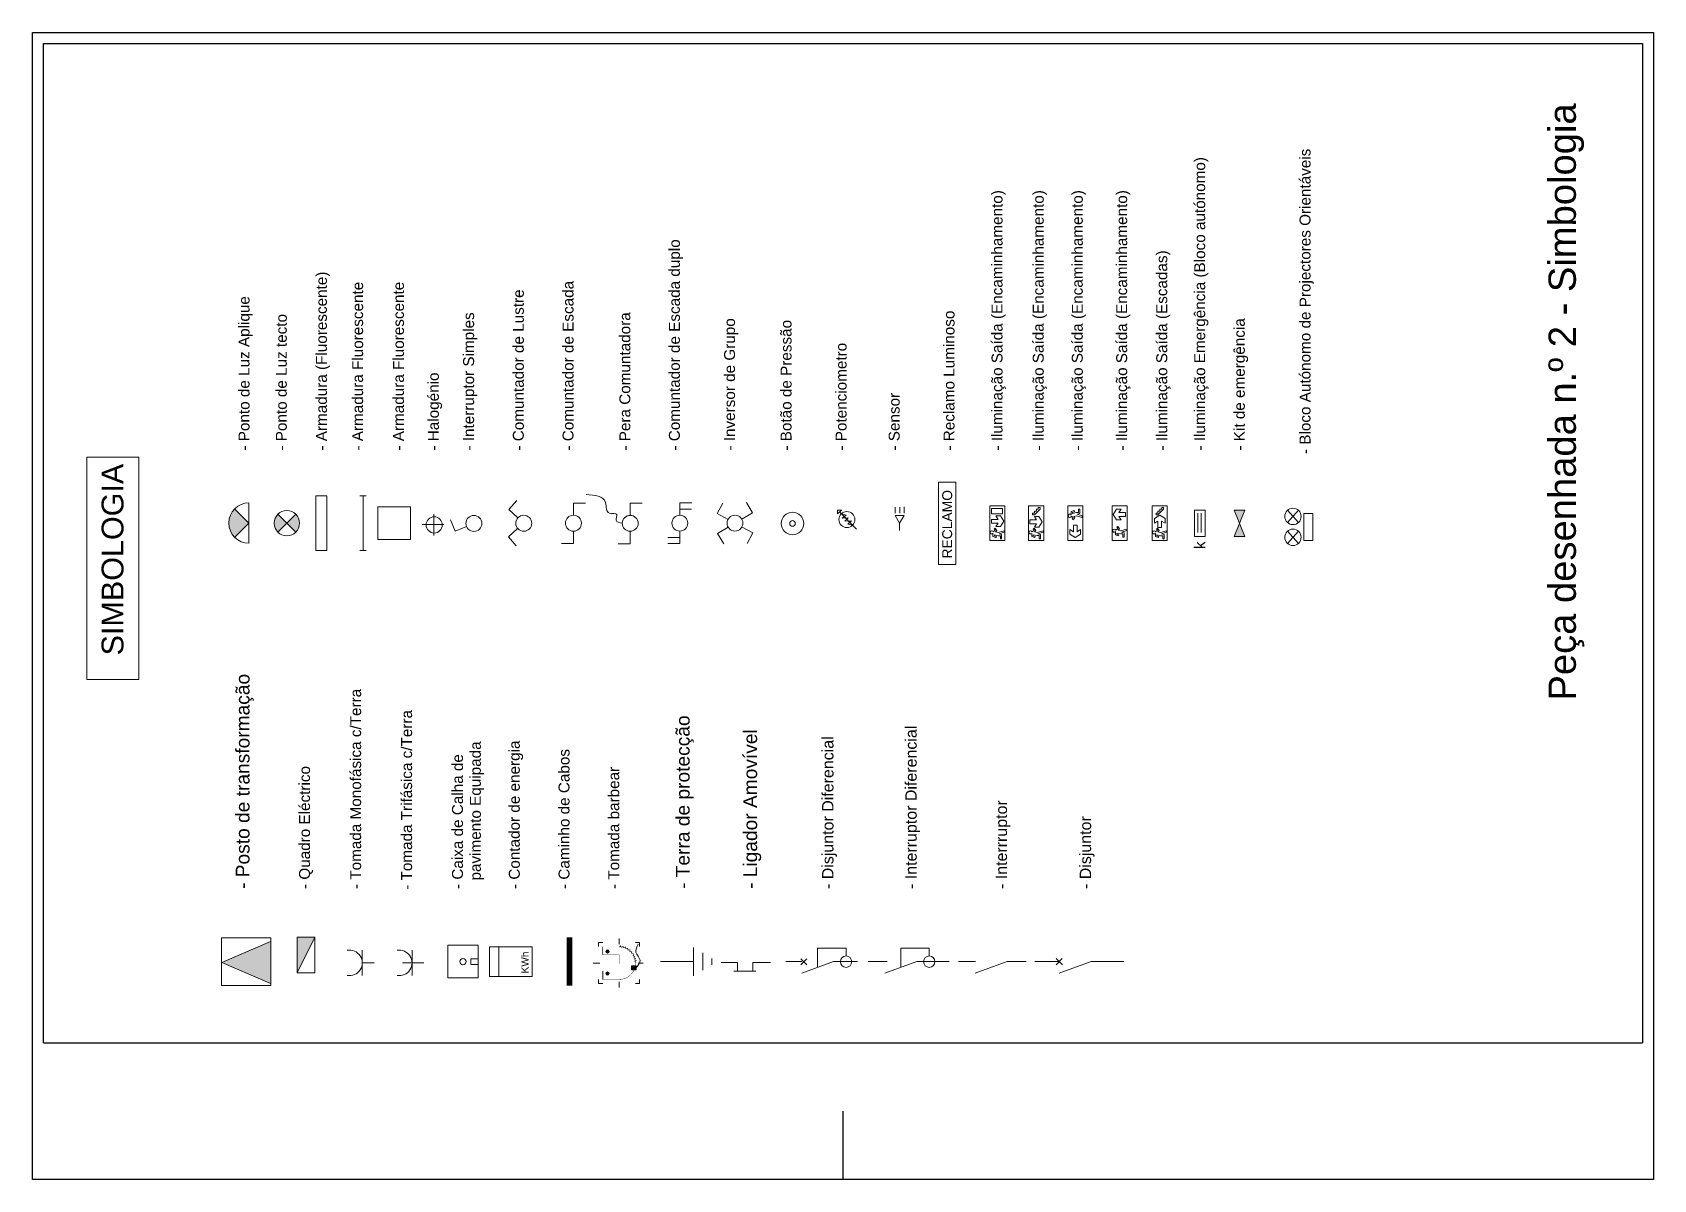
# Model space of a CAD drawing. Header units: millimetres. Extents: x -32 to 1412, y -324 to 2887.
# Drawn here: x 1215.1 to 1333.9, y 1525.8 to 1609.8 of the extents above; entities that cross this region are included whole.
import ezdxf

# ---------------------------------------------------------------- set-up
doc = ezdxf.new("R2010")
doc.units = ezdxf.units.MM
doc.header["$LTSCALE"] = 0.5
doc.linetypes.add('DASHDOT', pattern=[25.4, 12.7, -6.35, 0, -6.35])
doc.linetypes.add('HIDDEN', pattern=[9.525, 6.35, -3.175])
doc.layers.get('0').update_dxf_attribs({"linetype": 'CONTINUOUS'})
doc.layers.add('ILUMINA', color=4, linetype='CONTINUOUS', lineweight=0)
doc.layers.add('Infra-estruturas Eléctricas', color=4, linetype='CONTINUOUS')
doc.styles.add('ROMANS', font='arial.ttf')

# ---------------------------------------------------------------- blocks, each defined once
blk = doc.blocks.new('int_esc')
at = {"layer": 'ILUMINA'}
for p, q in [((-0.188, 0.001), (-0.188, 0.11)), ((-0.188, 0.001), (-0.075, 0.001)), ((0.184, 0.001), (0.071, 0.001)), ((0.184, 0.001), (0.184, -0.109))]:
    blk.add_line(p, q, dxfattribs=at)
blk.add_circle((-0.001, 0.001), 0.0729, dxfattribs=at)
blk = doc.blocks.new('em_es')
at = {"layer": 'ILUMINA'}
for p, q in [((0, 0), (0, 0.275)), ((0, 0.275), (0.631, 0.275)), ((0.631, 0), (0, 0)), ((0.087, 0.08), (0.027, 0.08)), ((0.027, 0.08), (0.027, 0.058)), ((0.027, 0.058), (0.11, 0.058)), ((0.074, 0.217), (0.053, 0.162)), ((0.053, 0.162), (0.072, 0.155)), ((0.072, 0.155), (0.086, 0.191)), ((0.13, 0.217), (0.074, 0.217)), ((0.086, 0.191), (0.104, 0.191)), ((0.104, 0.191), (0.087, 0.121)), ((0.087, 0.121), (0.087, 0.08)), ((0.11, 0.058), (0.12, 0.105)), ((0.12, 0.105), (0.151, 0.011)), ((0.147, 0.122), (0.16, 0.169)), ((0.178, 0.011), (0.147, 0.122)), ((0.151, 0.011), (0.178, 0.011)), ((0.186, 0.176), (0.155, 0.212)), ((0.16, 0.169), (0.18, 0.145)), ((0.18, 0.145), (0.225, 0.175)), ((0.211, 0.194), (0.186, 0.176)), ((0.225, 0.175), (0.211, 0.194)), ((0.234, 0.171), (0.356, 0.171)), ((0.234, 0.171), (0.234, 0.102)), ((0.234, 0.102), (0.356, 0.102)), ((0.356, 0.171), (0.316, 0.235)), ((0.316, 0.235), (0.399, 0.235)), ((0.356, 0.102), (0.316, 0.038)), ((0.316, 0.038), (0.399, 0.038)), ((0.399, 0.235), (0.46, 0.137)), ((0.399, 0.038), (0.46, 0.137)), ((0.502, 0.204), (0.467, 0.204)), ((0.467, 0.204), (0.467, 0.169)), ((0.467, 0.169), (0.571, 0.065)), ((0.502, 0.169), (0.502, 0.204)), ((0.536, 0.169), (0.502, 0.169)), ((0.536, 0.134), (0.536, 0.169)), ((0.571, 0.134), (0.536, 0.134)), ((0.571, 0.099), (0.571, 0.134)), ((0.606, 0.099), (0.571, 0.099)), ((0.571, 0.065), (0.606, 0.065)), ((0.606, 0.065), (0.606, 0.099)), ((0.631, 0.275), (0.631, 0))]:
    blk.add_line(p, q, dxfattribs=at)
blk.add_arc((0.149, 0.24), 0.0295, 283.1315, 231.7867, dxfattribs=at)
blk = doc.blocks.new('em_c')
at = {"layer": 'ILUMINA'}
for p, q in [((0, 0), (0, 0.275)), ((0, 0.275), (0.631, 0.275)), ((0.631, 0), (0, 0)), ((0.119, 0.077), (0.058, 0.077)), ((0.058, 0.077), (0.058, 0.055)), ((0.058, 0.055), (0.141, 0.055)), ((0.105, 0.214), (0.084, 0.159)), ((0.084, 0.159), (0.103, 0.152)), ((0.103, 0.152), (0.117, 0.188)), ((0.161, 0.214), (0.105, 0.214)), ((0.117, 0.188), (0.135, 0.188)), ((0.135, 0.188), (0.119, 0.118)), ((0.119, 0.118), (0.119, 0.077)), ((0.141, 0.055), (0.151, 0.102)), ((0.151, 0.102), (0.182, 0.008)), ((0.179, 0.119), (0.191, 0.166)), ((0.209, 0.008), (0.179, 0.119)), ((0.182, 0.008), (0.209, 0.008)), ((0.218, 0.173), (0.186, 0.209)), ((0.191, 0.166), (0.211, 0.142)), ((0.211, 0.142), (0.256, 0.172)), ((0.242, 0.191), (0.218, 0.173)), ((0.256, 0.172), (0.242, 0.191)), ((0.378, 0.193), (0.476, 0.254)), ((0.378, 0.111), (0.378, 0.193)), ((0.441, 0.151), (0.378, 0.111)), ((0.441, 0.028), (0.441, 0.151)), ((0.441, 0.028), (0.51, 0.028)), ((0.574, 0.193), (0.476, 0.254)), ((0.51, 0.028), (0.51, 0.151)), ((0.51, 0.151), (0.574, 0.111)), ((0.574, 0.111), (0.574, 0.193)), ((0.631, 0.275), (0.631, 0))]:
    blk.add_line(p, q, dxfattribs=at)
blk.add_arc((0.18, 0.237), 0.0295, 283.1315, 231.7867, dxfattribs=at)
blk = doc.blocks.new('em_e')
at = {"layer": 'ILUMINA'}
for p, q in [((0.631, 0.275), (0, 0.275)), ((0, 0.275), (0, 0)), ((0, 0), (0.631, 0)), ((0.115, 0.236), (0.054, 0.138)), ((0.115, 0.039), (0.054, 0.138)), ((0.198, 0.236), (0.115, 0.236)), ((0.198, 0.039), (0.115, 0.039)), ((0.158, 0.172), (0.198, 0.236)), ((0.28, 0.172), (0.158, 0.172)), ((0.28, 0.103), (0.158, 0.103)), ((0.158, 0.103), (0.198, 0.039)), ((0.28, 0.172), (0.28, 0.103)), ((0.375, 0.172), (0.39, 0.191)), ((0.42, 0.142), (0.375, 0.172)), ((0.39, 0.191), (0.414, 0.173)), ((0.414, 0.173), (0.445, 0.209)), ((0.44, 0.166), (0.42, 0.142)), ((0.422, 0.008), (0.453, 0.119)), ((0.45, 0.008), (0.422, 0.008)), ((0.453, 0.119), (0.44, 0.166)), ((0.48, 0.102), (0.45, 0.008)), ((0.47, 0.214), (0.527, 0.214)), ((0.491, 0.055), (0.48, 0.102)), ((0.573, 0.055), (0.491, 0.055)), ((0.514, 0.188), (0.496, 0.188)), ((0.496, 0.188), (0.513, 0.118)), ((0.513, 0.118), (0.513, 0.077)), ((0.513, 0.077), (0.573, 0.077)), ((0.529, 0.152), (0.514, 0.188)), ((0.527, 0.214), (0.548, 0.159)), ((0.548, 0.159), (0.529, 0.152)), ((0.573, 0.077), (0.573, 0.055)), ((0.631, 0), (0.631, 0.275))]:
    blk.add_line(p, q, dxfattribs=at)
blk.add_arc((0.452, 0.237), 0.0295, 308.2133, 256.8685, dxfattribs=at)
blk = doc.blocks.new('but_pre')
at = {"layer": 'ILUMINA'}
for radius in [0.103, 0.0257]:
    blk.add_circle((-0.006, 0), radius, dxfattribs=at)
blk = doc.blocks.new('ponto')
at = {"layer": 'ILUMINA'}
h = blk.add_hatch(color=256, dxfattribs=at)
edge = h.paths.add_edge_path()
edge.add_arc((0, 0), 0.04, 0, 360)
for p, q in [((-0.04, 0), (0.04, 0)), ((0, 0.04), (0, -0.04))]:
    blk.add_line(p, q, dxfattribs=at)
blk.add_circle((0, 0), 0.04, dxfattribs=at)
blk = doc.blocks.new('TOM_BAR')
at = {"layer": 'ILUMINA'}
h = blk.add_hatch(color=256, dxfattribs=at)
h.paths.add_polyline_path([(0.163, 0.074), (0.126, 0.074), (0.126, 0.051, 0.064398), (0.163, 0.039)])
h.paths.add_polyline_path([(0.126, 0.051), (0.126, 0.03), (0.163, 0.03), (0.163, 0.039, -0.064398)])
for p, q in [((0, 0.375), (0.038, 0.375)), ((0, 0.338), (0, 0.375)), ((0.038, 0.338), (0.112, 0.338)), ((0.187, 0.364), (0.187, 0.425)), ((0.338, 0.375), (0.375, 0.375)), ((0.375, 0.375), (0.375, 0.338)), ((0.016, 0.187), (-0.037, 0.187)), ((0.36, 0.187), (0.413, 0.187)), ((0, 0), (0, 0.038)), ((0.038, 0), (0, 0)), ((0.187, 0.014), (0.187, -0.034)), ((0.375, 0), (0.338, 0)), ((0.375, 0.038), (0.375, 0))]:
    blk.add_line(p, q, dxfattribs=at)
at = {"layer": 'ILUMINA', "const_width": 0.00375}
for points in [[(0.038, 0.187), (0.038, 0.338)], [(0.038, 0.338), (0.112, 0.338)], [(0.263, 0.338), (0.263, 0.187)], [(0.263, 0.338), (0.338, 0.338)], [(0.263, 0.187), (0.181, 0.187)], [(0.325, 0.147), (0.345, 0.151)], [(0.338, 0.127), (0.325, 0.147)], [(0.348, 0.176), (0.329, 0.187)], [(0.33, 0.168), (0.348, 0.176)], [(0.345, 0.151), (0.33, 0.168)], [(0.191, 0.029), (0.199, 0.049)], [(0.199, 0.049), (0.209, 0.028)], [(0.209, 0.028), (0.217, 0.049)], [(0.217, 0.049), (0.229, 0.033)], [(0.229, 0.033), (0.234, 0.054)], [(0.234, 0.054), (0.25, 0.042)], [(0.25, 0.042), (0.253, 0.062)], [(0.253, 0.062), (0.272, 0.052)], [(0.272, 0.052), (0.273, 0.075)], [(0.273, 0.075), (0.294, 0.069)], [(0.294, 0.069), (0.29, 0.091)], [(0.29, 0.091), (0.312, 0.086)], [(0.312, 0.086), (0.305, 0.109)], [(0.305, 0.109), (0.325, 0.106)], [(0.325, 0.106), (0.317, 0.129)], [(0.317, 0.129), (0.338, 0.127)]]:
    blk.add_lwpolyline(points, dxfattribs=at)
blk.add_lwpolyline([(0.038, 0.187, 1), (0.338, 0.187, 1)], format="xyb", dxfattribs=at)
at = {"layer": 'ILUMINA'}
blk.add_lwpolyline([(0.126, 0.074), (0.163, 0.074), (0.163, 0.03), (0.126, 0.03)], close=True, dxfattribs=at)
blk.add_spline([(0.142, 0.033), (0.214, -0.004), (0.286, 0.033), (0.36, 0.012)], degree=3, dxfattribs=at)
at = {"layer": 'ILUMINA', "xscale": 0.375, "yscale": 0.375, "zscale": 0.375}
for p in [(0.092, 0.294), (0.294, 0.294)]:
    blk.add_blockref('ponto', p, dxfattribs=at)
blk = doc.blocks.new('A$C753F7A27')
at = {"layer": 'ILUMINA', "rotation": 0.002860056872730712}
blk.add_blockref('TOM_BAR', (0.038, 0.034), dxfattribs=at)
blk = doc.blocks.new('int_sim')
at = {"layer": 'ILUMINA'}
for q in [(0.071, 0.001), (0.184, -0.109)]:
    blk.add_line((0.184, 0.001), q, dxfattribs=at)
blk.add_circle((-0.001, 0.001), 0.0729, dxfattribs=at)
blk = doc.blocks.new('int_dup')
at = {"layer": 'ILUMINA'}
for p, q in [((-0.126, 0.14), (-0.208, 0.068)), ((-0.126, 0.14), (-0.051, 0.056)), ((0.123, 0.14), (0.048, 0.056)), ((0.123, 0.14), (0.205, 0.068))]:
    blk.add_line(p, q, dxfattribs=at)
blk.add_circle((-0.001, 0.001), 0.0729, dxfattribs=at)
blk = doc.blocks.new('L')
at = {"layer": 'ILUMINA'}
h = blk.add_hatch(color=256, dxfattribs=at)
h.paths.add_polyline_path([(-0.001, 0), (0.082, 0.082, 0.413432), (-0.083, 0.082)])
h.paths.add_polyline_path([(0.083, -0.083), (-0.001, 0), (-0.083, -0.082, 0.418043)])
for p, q in [((-0.083, 0.082), (0.083, -0.083)), ((-0.083, -0.082), (0.082, 0.082))]:
    blk.add_line(p, q, dxfattribs=at)
blk.add_circle((0, -0.001), 0.116, dxfattribs=at)
blk = doc.blocks.new('lam_pli')
at = {"layer": 'ILUMINA'}
blk.add_hatch(color=256, dxfattribs=at).paths.add_polyline_path([(0.131, 0.131, 0.414214), (-0.131, 0.131), (0, 0)])
for p, q in [((-0.131, 0.131), (0, 0)), ((0.131, 0.131), (0, 0)), ((-0.185, 0), (0.185, 0))]:
    blk.add_line(p, q, dxfattribs=at)
blk.add_arc((0, 0), 0.185, 0, 180, dxfattribs=at)
blk = doc.blocks.new('fkjh')
at = {"layer": 'ILUMINA'}
for p, q in [((280.312, -9.679), (280.944, -9.679)), ((280.312, -9.954), (280.312, -9.679)), ((280.944, -9.679), (280.944, -9.954)), ((280.944, -9.954), (280.312, -9.954))]:
    blk.add_line(p, q, dxfattribs=at)
blk.add_lwpolyline([(280.398, -9.764), (280.416, -9.764), (280.4, -9.833), (280.4, -9.874), (280.34, -9.874), (280.34, -9.896), (280.422, -9.896), (280.432, -9.85), (280.463, -9.944), (280.49, -9.944), (280.46, -9.832), (280.472, -9.786), (280.492, -9.81), (280.538, -9.779), (280.523, -9.76), (280.499, -9.778), (280.467, -9.743, 4.388685), (280.442, -9.737), (280.386, -9.737), (280.365, -9.792), (280.384, -9.799)], format="xyb", close=True, dxfattribs=at)
for points in [[(280.618, -9.703), (280.687, -9.703), (280.687, -9.825), (280.751, -9.786), (280.751, -9.868), (280.653, -9.929), (280.555, -9.868), (280.555, -9.786), (280.618, -9.825)], [(280.848, -9.82), (280.848, -9.785), (280.814, -9.785), (280.814, -9.751), (280.779, -9.751), (280.779, -9.785), (280.883, -9.89), (280.918, -9.89), (280.918, -9.855), (280.883, -9.855), (280.883, -9.82)]]:
    blk.add_lwpolyline(points, close=True, dxfattribs=at)
blk = doc.blocks.new('bapo')
at = {"layer": 'ILUMINA', "color": 4}
for p, q in [((-0.021, 0.293), (0.205, 0.491)), ((0.205, 0.293), (-0.021, 0.491)), ((0.361, 0.293), (0.587, 0.491)), ((0.587, 0.293), (0.361, 0.491))]:
    blk.add_line(p, q, dxfattribs=at)
blk.add_lwpolyline([(0.033, 0.194), (0.53, 0.194), (0.53, 0.026), (0.033, 0.026)], close=True, dxfattribs=at)
for centre in [(0.092, 0.392), (0.474, 0.392)]:
    blk.add_circle(centre, 0.15, dxfattribs=at)
blk = doc.blocks.new('sensor')
at = {"layer": 'ILUMINA'}
for p, q in [((12949.831, 480.684), (12949.696, 480.684)), ((12950.013, 480.762), (12950.126, 480.763)), ((12950.013, 480.68), (12950.127, 480.681)), ((12950.014, 480.597), (12950.128, 480.598))]:
    blk.add_line(p, q, dxfattribs=at)
blk.add_lwpolyline([(12949.831, 480.684), (12949.975, 480.602), (12949.974, 480.767)], close=True, dxfattribs=at)
blk = doc.blocks.new('ttrifasica')
at = {"layer": 'ILUMINA'}
for p, q in [((12941.782, 489.79), (12941.782, 489.399)), ((12941.548, 489.615), (12942.017, 489.615))]:
    blk.add_line(p, q, dxfattribs=at)
blk.add_arc((12941.782, 489.85), 0.234, 170.1341, 9.8659, dxfattribs=at)
blk = doc.blocks.new('emergs')
at = {"layer": 'ILUMINA'}
for p, q in [((12949.516, 478.756), (12949.516, 479.031)), ((12949.516, 479.031), (12950.147, 479.031)), ((12949.543, 478.836), (12949.543, 478.814)), ((12949.603, 478.836), (12949.543, 478.836)), ((12949.543, 478.814), (12949.625, 478.814)), ((12949.589, 478.973), (12949.568, 478.918)), ((12949.568, 478.918), (12949.587, 478.911)), ((12949.587, 478.911), (12949.602, 478.946)), ((12949.646, 478.973), (12949.589, 478.973)), ((12949.602, 478.946), (12949.62, 478.946)), ((12949.62, 478.946), (12949.603, 478.877)), ((12949.603, 478.877), (12949.603, 478.836)), ((12949.625, 478.814), (12949.636, 478.86)), ((12949.636, 478.86), (12949.666, 478.766)), ((12949.663, 478.878), (12949.676, 478.924)), ((12949.694, 478.766), (12949.663, 478.878)), ((12949.666, 478.766), (12949.694, 478.766)), ((12949.702, 478.932), (12949.671, 478.967)), ((12949.676, 478.924), (12949.696, 478.9)), ((12949.696, 478.9), (12949.741, 478.931)), ((12949.726, 478.95), (12949.702, 478.932)), ((12949.741, 478.931), (12949.726, 478.95)), ((12950.147, 479.031), (12950.147, 478.756)), ((12950.147, 478.756), (12949.516, 478.756))]:
    blk.add_line(p, q, dxfattribs=at)
for points in [[(12949.769, 478.835), (12949.769, 478.918), (12949.833, 478.878), (12949.833, 479), (12949.902, 479), (12949.902, 478.878), (12949.966, 478.918), (12949.966, 478.835), (12949.867, 478.774)], [(12950.001, 478.997), (12950.1, 478.997), (12950.1, 478.797), (12950.001, 478.797)]]:
    blk.add_lwpolyline(points, close=True, dxfattribs=at)
blk.add_arc((12949.664, 478.996), 0.0295, 283.1315, 231.7867, dxfattribs=at)
blk = doc.blocks.new('quadro')
at = {"layer": 'ILUMINA'}
blk.add_hatch(color=256, dxfattribs=at).paths.add_polyline_path([(-0.25, 0.125), (-0.25, -0.125), (0.25, -0.125)])
for p, q in [((0.25, 0.125), (-0.25, 0.125)), ((-0.25, 0.125), (-0.25, -0.125)), ((-0.25, 0.125), (0.25, -0.125)), ((0.25, -0.125), (0.25, 0.125)), ((-0.25, -0.125), (0.25, -0.125))]:
    blk.add_line(p, q, dxfattribs=at)

msp = doc.modelspace()

# ---------------------------------------------------------------- hatches: boundary and pattern name
at = {"layer": 'ILUMINA'}
h = msp.add_hatch(color=256, dxfattribs=at)
h.paths.add_polyline_path([(1303.172, 1572.87), (1303.951, 1572.87), (1303.562, 1573.834)])
h.paths.add_polyline_path([(1303.562, 1573.834), (1303.951, 1574.798), (1303.172, 1574.798)])
at = {"layer": 'ILUMINA', "linetype": 'HIDDEN', "ltscale": 5}
msp.add_hatch(color=256, dxfattribs=at).paths.add_polyline_path([(1232.559, 1543.194), (1228.983, 1541.673), (1232.55, 1540.133)])

# ---------------------------------------------------------------- linework, layer by layer
at = {"color": 5}
for p, q in [((1215.108, 1609.771), (1333.908, 1609.771)), ((1215.108, 1525.771), (1215.108, 1609.771)), ((1333.908, 1609.771), (1333.908, 1525.771)), ((1215.908, 1608.971), (1333.108, 1608.971)), ((1215.908, 1535.771), (1215.908, 1608.971)), ((1333.108, 1608.971), (1333.108, 1535.771)), ((1215.908, 1535.771), (1333.108, 1535.771)), ((1274.508, 1525.771), (1274.508, 1530.771)), ((1333.908, 1525.771), (1215.108, 1525.771))]:
    msp.add_line(p, q, dxfattribs=at)
at = {"layer": 'ILUMINA'}
for p, q in [((1235.885, 1575.834), (1236.685, 1575.834)), ((1235.885, 1571.834), (1235.885, 1575.834)), ((1236.685, 1575.834), (1236.685, 1571.834)), ((1239.113, 1575.834), (1239.565, 1575.834)), ((1239.339, 1575.834), (1239.339, 1571.834)), ((1267.873, 1574.599), (1267.425, 1575.35)), ((1240.412, 1575.034), (1242.812, 1575.034)), ((1240.412, 1572.634), (1240.412, 1575.034)), ((1242.812, 1575.034), (1242.812, 1572.634)), ((1244.525, 1572.936), (1244.525, 1574.487)), ((1262.552, 1574.869), (1263.415, 1574.869)), ((1267.873, 1574.599), (1267.099, 1574.136)), ((1274.099, 1574.799), (1274.095, 1574.523)), ((1274.095, 1574.523), (1274.387, 1574.794)), ((1274.099, 1574.799), (1274.387, 1574.794)), ((1274.24, 1574.658), (1275.492, 1573.406)), ((1274.748, 1574.425), (1274.38, 1574.518)), ((1274.453, 1574.203), (1274.748, 1574.425)), ((1274.879, 1574.228), (1274.453, 1574.203)), ((1274.641, 1573.974), (1274.879, 1574.228)), ((1300.517, 1573.159), (1300.517, 1574.572)), ((1300.76, 1573.159), (1300.76, 1574.572)), ((1303.172, 1572.87), (1303.951, 1574.798)), ((1303.951, 1572.87), (1303.172, 1574.798)), ((1243.677, 1573.748), (1245.268, 1573.748)), ((1265.318, 1573.073), (1266.093, 1573.536)), ((1265.318, 1573.073), (1265.767, 1572.321)), ((1275.125, 1574.015), (1274.641, 1573.974)), ((1274.871, 1573.752), (1275.125, 1574.015)), ((1275.211, 1573.687), (1274.871, 1573.752)), ((1236.685, 1571.834), (1235.885, 1571.834)), ((1239.113, 1571.834), (1239.565, 1571.834)), ((1242.812, 1572.634), (1240.412, 1572.634)), ((1262.552, 1572.795), (1261.673, 1572.795)), ((1239.276, 1540.701), (1239.276, 1542.576)), ((1263.564, 1542.756), (1263.564, 1540.7)), ((1264.229, 1542.363), (1264.229, 1541.093)), ((1272.646, 1541.305), (1272.646, 1542.718)), ((1272.646, 1542.718), (1274.734, 1542.718)), ((1274.734, 1542.145), (1274.734, 1542.718)), ((1278.745, 1542.718), (1280.832, 1542.718)), ((1278.745, 1541.305), (1278.745, 1542.718)), ((1280.832, 1542.145), (1280.832, 1542.718)), ((1239.276, 1541.639), (1240.142, 1541.639)), ((1261.128, 1541.728), (1263.564, 1541.728)), ((1264.893, 1541.97), (1264.893, 1541.486)), ((1265.578, 1541.676), (1266.775, 1541.676)), ((1266.512, 1541.028), (1268.112, 1541.028)), ((1266.775, 1541.676), (1266.775, 1541.036)), ((1267.895, 1541.676), (1267.895, 1541.036)), ((1267.895, 1541.676), (1269.197, 1541.676)), ((1271.479, 1541.728), (1270.328, 1541.728)), ((1271.407, 1541.498), (1271.851, 1541.942)), ((1271.407, 1541.942), (1271.851, 1541.498)), ((1273.809, 1541.728), (1271.483, 1540.882)), ((1275.57, 1541.728), (1273.809, 1541.728)), ((1277.746, 1541.728), (1276.357, 1541.728)), ((1279.908, 1541.728), (1277.582, 1540.882)), ((1282.278, 1541.728), (1279.908, 1541.728)), ((1284.212, 1541.728), (1282.973, 1541.728)), ((1286.527, 1541.728), (1284.19, 1540.893)), ((1287.933, 1541.728), (1286.527, 1541.728)), ((1290.358, 1541.728), (1288.561, 1541.728)), ((1290.136, 1541.95), (1290.581, 1541.506)), ((1290.136, 1541.506), (1290.58, 1541.95)), ((1292.688, 1541.728), (1290.35, 1540.893)), ((1295.092, 1541.728), (1292.688, 1541.728))]:
    msp.add_line(p, q, dxfattribs=at)
at = {"layer": 'ILUMINA', "linetype": 'HIDDEN', "ltscale": 5}
for p, q in [((1232.559, 1543.194), (1228.983, 1541.673)), ((1228.983, 1541.673), (1232.55, 1540.133))]:
    msp.add_line(p, q, dxfattribs=at)
at = {"layer": 'ILUMINA', "linetype": 'Continuous'}
for p, q in [((1248.603, 1542.82), (1248.603, 1540.636)), ((1251.736, 1542.82), (1248.603, 1542.82)), ((1249.296, 1540.636), (1249.296, 1542.82)), ((1251.736, 1540.636), (1251.736, 1542.82)), ((1248.603, 1540.636), (1251.736, 1540.636))]:
    msp.add_line(p, q, dxfattribs=at)
at = {"layer": 'ILUMINA'}
for points in [[(1219.094, 1562.389), (1219.094, 1578.669), (1222.897, 1578.669), (1222.897, 1562.389)], [(1282.765, 1570.818), (1281.516, 1570.818), (1281.516, 1576.85), (1282.765, 1576.85)], [(1300.268, 1572.87), (1300.268, 1574.798), (1301.047, 1574.798), (1301.047, 1572.87)], [(1245.55, 1540.532), (1245.55, 1542.924), (1247.765, 1542.924), (1247.765, 1540.532)], [(1247.765, 1541.523), (1247.765, 1541.933), (1247.231, 1541.933), (1247.231, 1541.523)]]:
    msp.add_lwpolyline(points, close=True, dxfattribs=at)
for points in [[(1303.172, 1574.798), (1303.951, 1574.798)], [(1303.951, 1572.87), (1303.172, 1572.87)]]:
    msp.add_lwpolyline(points, dxfattribs=at)
at = {"layer": 'ILUMINA', "linetype": 'HIDDEN', "ltscale": 5}
msp.add_lwpolyline([(1228.957, 1539.983), (1228.957, 1543.473), (1232.568, 1543.473), (1232.568, 1539.983)], close=True, dxfattribs=at)
at = {"layer": 'ILUMINA', "const_width": 0.4}
msp.add_lwpolyline([(1254.464, 1539.958), (1254.464, 1543.498)], dxfattribs=at)
at = {"layer": 'ILUMINA', "ltscale": 0.5}
msp.add_circle((1244.551, 1573.709), 0.593, dxfattribs=at)
at = {"layer": 'ILUMINA'}
for centre, radius in [((1274.796, 1574.103), 0.587), ((1274.734, 1541.728), 0.417), ((1280.832, 1541.728), 0.417), ((1246.657, 1541.728), 0.228)]:
    msp.add_circle(centre, radius, dxfattribs=at)
msp.add_arc((1238.339, 1541.639), 0.938, 260.13414, 99.86586, dxfattribs=at)
msp.add_spline([(1258.333, 1573.834), (1257.881, 1574.054), (1257.935, 1574.471), (1257.393, 1574.561), (1257.103, 1575.339), (1255.675, 1575.936)], degree=3, dxfattribs=at)

# ---------------------------------------------------------------- block references
for name, p, xscale, yscale, zscale, rotation in [('lam_pli', (1230.976, 1573.845), 8, 8, 8, 89.99999999999955), ('int_dup', (1251.121, 1573.836), 7.999999999943275, 7.999999999943275, 7.999999999943275, 89.09220021938951), ('int_esc', (1254.762, 1573.84), 8, 8, 8, 89.99999999999955), ('int_esc', (1258.922, 1573.834), 8, 8, 8, 89.99999999999955), ('int_esc', (1262.558, 1573.846), 8, 8, 8, 89.99999999999955), ('int_esc', (1266.59, 1573.846), 7.999999999998339, 7.999999999998338, 7.999999999998338, 151.6914176965316), ('L', (1233.744, 1573.837), 8, 8, 8, 89.99999999999955), ('int_sim', (1247.449, 1573.824), 7.999999999989566, 7.999999999989565, 7.999999999989565, 202.3674743263004), ('but_pre', (1270.809, 1573.864), 8, 8, 8, 89.99999999999955), ('sensor', (3201.39, -50225.491), 4, 4, 4, 89.99999999999955), ('em_e', (1292.077, 1572.571), 4, 4, 4, 89.99999999999955), ('em_c', (1295.329, 1572.571), 4, 4, 4, 89.99999999999955), ('em_es', (1298.265, 1572.571), 4, 4, 4, 89.99999999999955), ('A$C753F7A27', (1259.874, 1539.819), 8, 8, 8, 89.99999999999955), ('ttrifasica', (3201.39, -50225.491), 4, 4, 4, 89.99999999999955)]:
    msp.add_blockref(name, p, dxfattribs=dict(at, xscale=xscale, yscale=yscale, zscale=zscale, rotation=rotation))
at = {"layer": 'ILUMINA', "color": 3, "xscale": 4, "yscale": 4, "zscale": 4, "rotation": 89.99999999999955}
msp.add_blockref('emergs', (3201.39, -50225.491), dxfattribs=at)
at = {"layer": 'ILUMINA', "linetype": 'Continuous', "lineweight": 0, "xscale": 4, "yscale": 4, "zscale": 4, "rotation": 89.99999999999955}
msp.add_blockref('fkjh', (1249.397, 451.323), dxfattribs=at)
at = {"layer": 'ILUMINA', "color": 2, "xscale": 4, "yscale": 4, "zscale": 4, "rotation": 89.99999999999955}
msp.add_blockref('bapo', (1309.048, 1572.432), dxfattribs=at)
at = {"layer": 'Infra-estruturas Eléctricas', "xscale": 5.200000000000728, "yscale": 5.200000000000728, "zscale": 5.200000000000728, "rotation": 269.9999999999995}
msp.add_blockref('quadro', (1235.151, 1542.215), dxfattribs=at)

# ---------------------------------------------------------------- texts
at = {"insert": (1327.521, 1604.578), "char_height": 2, "attachment_point": 6, "rotation": 90}
msp.add_mtext_dynamic_manual_height_columns('{\\fArial|b0|i0|c0|p34;Peça desenhada n.º 2 - Simbologia}', width=64.61715, gutter_width=12.5, heights=[0], dxfattribs=at)
at = {"layer": 'ILUMINA', "color": 1, "style": 'ROMANS'}
for s, height, p in [('- Iluminação Emergência (Bloco autónomo)', 0.8, (1301.047, 1579.154)), (' - Bloco Autónomo de Projectores Orientáveis ', 0.8, (1308.767, 1578.589)), ('- Iluminação Saída (Encaminhamento)', 0.8, (1286.196, 1579.154)), ('- Iluminação Saída (Encaminhamento)', 0.8, (1289.215, 1579.154)), ('- Iluminação Saída (Encaminhamento)', 0.8, (1292.077, 1579.154)), ('- Iluminação Saída (Encaminhamento)', 0.8, (1295.329, 1579.154)), ('- Comuntador de Escada duplo', 0.8, (1262.552, 1579.154)), ('- Iluminação Saída (Escadas)', 0.8, (1298.265, 1579.154)), ('- Armadura (Fluorescente)', 0.8, (1236.685, 1579.154)), ('- Armadura Fluorescente', 0.8, (1239.339, 1579.154)), ('- Armadura Fluorescente', 0.8, (1242.331, 1579.154)), ('- Comuntador de Lustre', 0.8, (1251.116, 1579.154)), ('- Comuntador de Escada', 0.8, (1254.759, 1579.154)), ('- Ponto de Luz Aplique', 0.8, (1231.015, 1579.154)), ('- Ponto de Luz tecto', 0.8, (1233.746, 1579.154)), ('- Interruptor Simples', 0.8, (1247.473, 1579.154)), ('- Pera Comuntadora', 0.8, (1258.922, 1579.154)), ('- Inversor de Grupo', 0.8, (1266.594, 1579.154)), ('- Botão de Pressão', 0.8, (1270.734, 1579.154)), ('- Reclamo Luminoso', 0.8, (1282.677, 1579.154)), ('- Kit de emergência', 0.8, (1303.951, 1579.154)), ('- Potenciometro', 0.8, (1274.768, 1579.154)), ('- Halogénio', 0.8, (1244.89, 1579.154)), ('- Sensor', 0.8, (1278.656, 1579.154)), ('SIMBOLOGIA', 1.6, (1221.779, 1564.154)), ('RECLAMO', 0.7264, (1282.506, 1571.246)), ('k', 0.8, (1301.058, 1571.94)), ('- Tomada Monofásica c/Terra', 0.8, (1239.194, 1547.048)), ('- Tomada Trifásica c/Terra', 0.8, (1242.929, 1546.989)), ('  pavimento Equipada', 0.8, (1247.967, 1547.048)), ('- Contador de energia', 0.8, (1250.821, 1547.048)), ('- Caixa de Calha de ', 0.8, (1246.657, 1547.048)), ('- Caminho de Cabos', 0.8, (1254.464, 1547.048)), ('- Quadro Eléctrico', 0.8, (1235.448, 1547.048)), ('- Tomada barbear', 0.8, (1258.107, 1547.048))]:
    msp.add_text(s, height=height, rotation=90, dxfattribs=at).set_placement(p)
at = {"layer": 'ILUMINA', "color": 1, "linetype": 'DASHDOT', "style": 'ROMANS'}
for s, p in [('- Posto de transformação', (1231.015, 1547.048)), ('- Terra de protecção', (1263.267, 1547.048)), ('- Ligador Amovível', (1268.213, 1547.048))]:
    msp.add_text(s, height=1.00442, rotation=90, dxfattribs=at).set_placement(p)
at = {"layer": 'ILUMINA', "color": 1, "linetype": 'Continuous', "style": 'ROMANS'}
for s, height, p in [('- Interruptor Diferencial', 0.83721, (1279.908, 1547.048)), ('- Disjuntor Diferencial', 0.83721, (1273.809, 1547.048)), ('- Interrruptor', 0.83721, (1286.527, 1547.048)), ('- Disjuntor', 0.83721, (1292.688, 1547.048)), ('KWh', 0.5257, (1251.466, 1540.872))]:
    msp.add_text(s, height=height, rotation=90, dxfattribs=at).set_placement(p)

doc.saveas('drawing.dxf')
